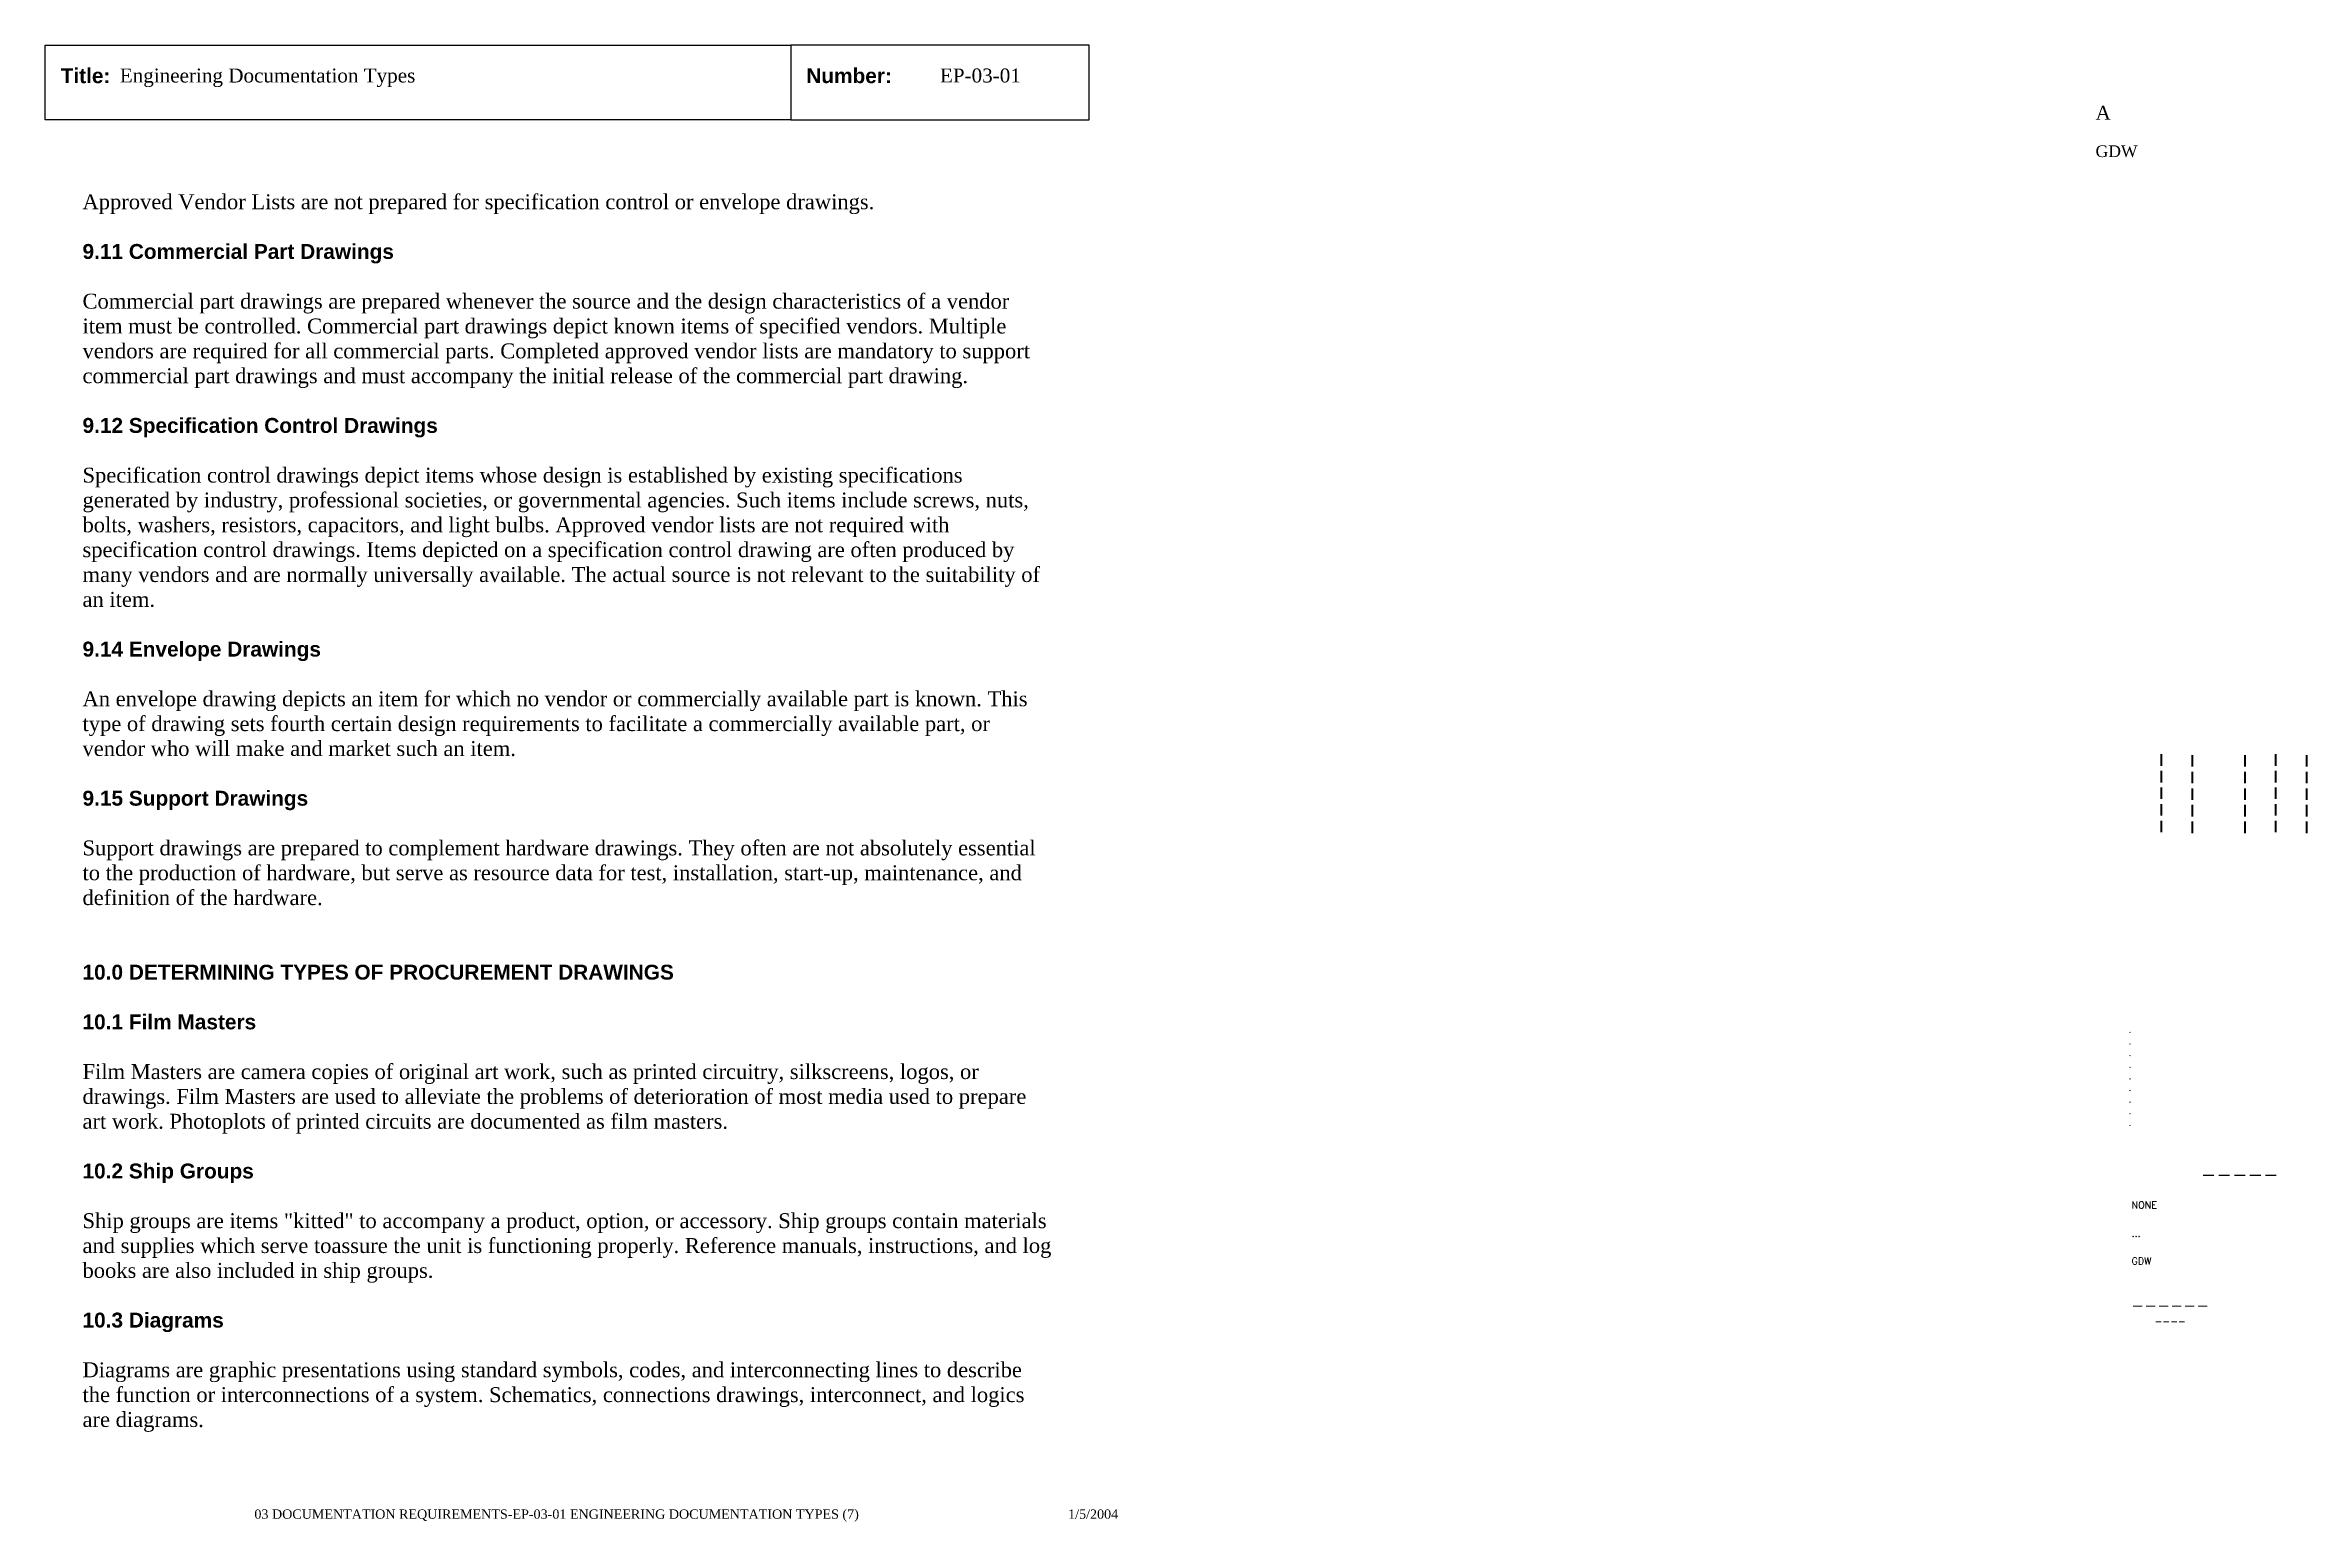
# Paper-space layout 'EP-03-01 Engineering Documentation Types (7)' of a CAD drawing. Header units: inches. Extents: x 1 to 31.3, y 0.2 to 20.
import ezdxf
from ezdxf.enums import TextEntityAlignment as Align

# ---------------------------------------------------------------- set-up
doc = ezdxf.new("R2010")
doc.units = ezdxf.units.IN
doc.header["$MEASUREMENT"] = 0
doc.layers.add('TitleBlock_Attributes', color=40, linetype='Continuous', plot=False)
doc.layers.add('TitleBlock_Atts_Print', color=1, linetype='Continuous')
doc.styles.get("Standard").update_dxf_attribs({"font": 'simplex.shx'})
doc.styles.add('style1', font='TIMES.TTF')
doc.styles.add('styleAtt', font='TIMES.TTF')
doc.styles.add('TBBIGTEXT', font='complex.shx')

# ---------------------------------------------------------------- blocks, each defined once
blk = doc.blocks.new('Test1')
at = {"layer": 'TitleBlock_Attributes', "style": 'TBBIGTEXT', "width": 0.8}
for tag, p, height in [('SideLine1', (29.492, 9.408), 0.25), ('SideLine2', (29.906, 9.396), 0.25), ('SideLine3', (30.612, 9.396), 0.25), ('SideLine4', (31.026, 9.408), 0.25), ('SideLine5', (31.44, 9.396), 0.25), ('File-Layout', (28.803, 3.641), 0.125)]:
    blk.add_attdef(tag, p, '', height=height, rotation=90, dxfattribs=at)
at = {"layer": 'TitleBlock_Attributes'}
for tag, p, height in [('REV1', (28.947, 6.754), 0.0625), ('REV2', (28.947, 6.598), 0.0625), ('REV3', (28.947, 6.442), 0.0625), ('REV4', (28.947, 6.286), 0.0625), ('REV5', (28.947, 6.13), 0.0625), ('REV6', (28.947, 5.974), 0.0625), ('REV7', (28.947, 5.818), 0.0625), ('REV8', (28.947, 5.662), 0.0625), ('REV9', (28.947, 5.506), 0.0625), ('SCALE', (28.983, 4.394), 0.0938), ('INCHARGE', (28.983, 4.016), 0.0938), ('DRW', (28.983, 3.641), 0.0938)]:
    blk.add_attdef(tag, p, '', height=height, dxfattribs=at)
at = {"layer": 'TitleBlock_Attributes', "style": 'TBBIGTEXT'}
for tag, height, p in [('PROJNUM', 0.188, (30.434, 4.761)), ('DWG_NUM', 0.156, (31.168, 4.127)), ('CUSTOMER', 0.156, (29.501, 3.017)), ('LOCATION', 0.0938, (29.501, 2.835)), ('DESC_1', 0.188, (29.501, 2.412)), ('DESC_2', 0.188, (29.501, 2.1)), ('DESC_3', 0.188, (29.501, 1.787))]:
    blk.add_attdef(tag, text='', height=height, dxfattribs=at).set_placement(p, align=Align.CENTER)
at = {"layer": 'TitleBlock_Attributes'}
blk.add_attdef('DRW_DATE', text='', height=0.0938, dxfattribs=at).set_placement((31.149, 3.648), align=Align.CENTER)

psp = doc.layouts.new('EP-03-01 Engineering Documentation Types (7)')

# ---------------------------------------------------------------- linework, layer by layer
for points in [[(1, 20), (11, 20), (11, 19), (1, 19)], [(11, 19), (15, 19), (15, 20), (11, 20)]]:
    psp.add_lwpolyline(points, close=True)

# ---------------------------------------------------------------- block references
ref = psp.add_blockref('Test1', (0, 0))
ref.add_attrib('CUSTOMER', '------', dxfattribs={"layer": 'TitleBlock_Attributes', "height": 0.1562, "style": 'TBBIGTEXT'}).set_placement((29.501, 3.017), align=Align.CENTER)
ref.add_attrib('LOCATION', '----', dxfattribs={"layer": 'TitleBlock_Attributes', "height": 0.0938, "style": 'TBBIGTEXT'}).set_placement((29.501, 2.835), align=Align.CENTER)
ref.add_attrib('DESC_1', 'Engineering Documentation Types', (2, 19.5), dxfattribs={"layer": 'TitleBlock_Atts_Print', "height": 0.1875, "style": 'styleAtt'})
ref.add_attrib('DESC_2', 'EP-03-01', (13, 19.5), dxfattribs={"layer": 'TitleBlock_Atts_Print', "height": 0.1875, "style": 'styleAtt'})
ref.add_attrib('DESC_3', 'A', (28.5, 19), dxfattribs={"layer": 'TitleBlock_Attributes', "height": 0.188, "style": 'styleAtt'})
ref.add_attrib('PROJNUM', '-----', dxfattribs={"layer": 'TitleBlock_Attributes', "height": 0.1875, "style": 'TBBIGTEXT'}).set_placement((30.434, 4.761), align=Align.CENTER)
ref.add_attrib('DWG_NUM', 'GDW', (28.5, 18.5), dxfattribs={"layer": 'TitleBlock_Attributes', "height": 0.1562, "style": 'styleAtt'})
ref.add_attrib('DRW_DATE', '1/5/2004', dxfattribs={"layer": 'TitleBlock_Atts_Print', "height": 0.125, "style": 'styleAtt'}).set_placement((15.055, 0.232), align=Align.CENTER)
ref.add_attrib('DRW', 'GDW', (28.983, 3.641), dxfattribs={"layer": 'TitleBlock_Attributes', "height": 0.0938})
ref.add_attrib('INCHARGE', '...', (28.983, 4.016), dxfattribs={"layer": 'TitleBlock_Attributes', "height": 0.0938})
ref.add_attrib('SCALE', 'NONE', (28.983, 4.394), dxfattribs={"layer": 'TitleBlock_Attributes', "height": 0.0938})
ref.add_attrib('REV1', '.', (28.947, 6.754), dxfattribs={"layer": 'TitleBlock_Attributes', "height": 0.0625})
ref.add_attrib('REV2', '.', (28.947, 6.598), dxfattribs={"layer": 'TitleBlock_Attributes', "height": 0.0625})
ref.add_attrib('REV3', '.', (28.947, 6.442), dxfattribs={"layer": 'TitleBlock_Attributes', "height": 0.0625})
ref.add_attrib('REV4', '.', (28.947, 6.286), dxfattribs={"layer": 'TitleBlock_Attributes', "height": 0.0625})
ref.add_attrib('REV5', '.', (28.947, 6.13), dxfattribs={"layer": 'TitleBlock_Attributes', "height": 0.0625})
ref.add_attrib('REV6', '.', (28.947, 5.974), dxfattribs={"layer": 'TitleBlock_Attributes', "height": 0.0625})
ref.add_attrib('REV7', '.', (28.947, 5.818), dxfattribs={"layer": 'TitleBlock_Attributes', "height": 0.0625})
ref.add_attrib('REV8', '.', (28.947, 5.662), dxfattribs={"layer": 'TitleBlock_Attributes', "height": 0.0625})
ref.add_attrib('REV9', '.', (28.947, 5.506), dxfattribs={"layer": 'TitleBlock_Attributes', "height": 0.0625})
ref.add_attrib('SideLine1', '-----', (29.492, 9.408), dxfattribs={"layer": 'TitleBlock_Attributes', "height": 0.25, "rotation": 90, "style": 'TBBIGTEXT', "width": 0.8})
ref.add_attrib('SideLine2', '-----', (29.906, 9.396), dxfattribs={"layer": 'TitleBlock_Attributes', "height": 0.25, "rotation": 90, "style": 'TBBIGTEXT', "width": 0.8})
ref.add_attrib('SideLine3', '-----', (30.612, 9.396), dxfattribs={"layer": 'TitleBlock_Attributes', "height": 0.25, "rotation": 90, "style": 'TBBIGTEXT', "width": 0.8})
ref.add_attrib('SideLine4', '-----', (31.026, 9.408), dxfattribs={"layer": 'TitleBlock_Attributes', "height": 0.25, "rotation": 90, "style": 'TBBIGTEXT', "width": 0.8})
ref.add_attrib('SideLine5', '-----', (31.44, 9.396), dxfattribs={"layer": 'TitleBlock_Attributes', "height": 0.25, "rotation": 90, "style": 'TBBIGTEXT', "width": 0.8})
ref.add_attrib('File-Layout', '03 DOCUMENTATION REQUIREMENTS-EP-03-01 ENGINEERING DOCUMENTATION TYPES (7)', dxfattribs={"layer": 'TitleBlock_Atts_Print', "height": 0.125, "style": 'styleAtt'}).set_placement((7.859, 0.232), align=Align.CENTER)

# ---------------------------------------------------------------- texts
at = {"color": 5, "char_height": 0.2, "width": 2, "attachment_point": 1, "line_spacing_factor": 1.5, "style": 'style1'}
for s, insert in [('{\\fArial|b1|i0|c0|p34;Title:}', (1.207, 19.691)), ('{\\fArial|b1|i0|c0|p34;Number:}', (11.207, 19.691))]:
    psp.add_mtext(s, dxfattribs=dict(at, insert=insert))
at = {"color": 5, "insert": (1.5, 18), "char_height": 0.2, "width": 13, "attachment_point": 1, "style": 'style1'}
psp.add_mtext('Approved Vendor Lists are not prepared for specification control or envelope drawings.\\P\\P{\\fArial|b1|i0|c0|p34;9.11 Commercial Part Drawings\\P\\P}Commercial part drawings are prepared whenever the source and the design characteristics of a vendor item must be controlled. Commercial part drawings depict known items of specified vendors. Multiple vendors are required for all commercial parts. Completed approved vendor lists are mandatory to support commercial part drawings and must accompany the initial release of the commercial part drawing.\\P\\P{\\fArial|b1|i0|c0|p34;9.12 Specification Control Drawings\\P\\P}Specification control drawings depict items whose design is established by existing specifications generated by industry, professional societies, or governmental agencies. Such items include screws, nuts, bolts, washers, resistors, capacitors, and light bulbs. Approved vendor lists are not required with specification control drawings. Items depicted on a specification control drawing are often produced by many vendors and are normally universally available. The actual source is not relevant to the suitability of an item.\\P\\P{\\fArial|b1|i0|c0|p34;9.14 Envelope Drawings\\P\\P}An envelope drawing depicts an item for which no vendor or commercially available part is known. This type of drawing sets fourth certain design requirements to facilitate a commercially available part, or vendor who will make and market such an item.\\P\\P{\\fArial|b1|i0|c0|p34;9.15 Support Drawings\\P\\P}Support drawings are prepared to complement hardware drawings. They often are not absolutely essential to the production of hardware, but serve as resource data for test, installation, start-up, maintenance, and definition of the hardware.\\P\\P\\P{\\fArial|b1|i0|c0|p34;10.0 DETERMINING TYPES OF PROCUREMENT DRAWINGS\\P\\P10.1 Film Masters\\P\\P}Film Masters are camera copies of original art work, such as printed circuitry, silkscreens, logos, or drawings. Film Masters are used to alleviate the problems of deterioration of most media used to prepare art work. Photoplots of printed circuits are documented as film masters.\\P\\P{\\fArial|b1|i0|c0|p34;10.2 Ship Groups\\P\\P}Ship groups are items "kitted" to accompany a product, option, or accessory. Ship groups contain materials and supplies which serve toassure the unit is functioning properly. Reference manuals, instructions, and log books are also included in ship groups.\\P\\P{\\fArial|b1|i0|c0|p34;10.3 Diagrams\\P\\P}Diagrams are graphic presentations using standard symbols, codes, and interconnecting lines to describe the function or interconnections of a system. Schematics, connections drawings, interconnect, and logics are diagrams.', dxfattribs=at)

doc.saveas('drawing.dxf')
